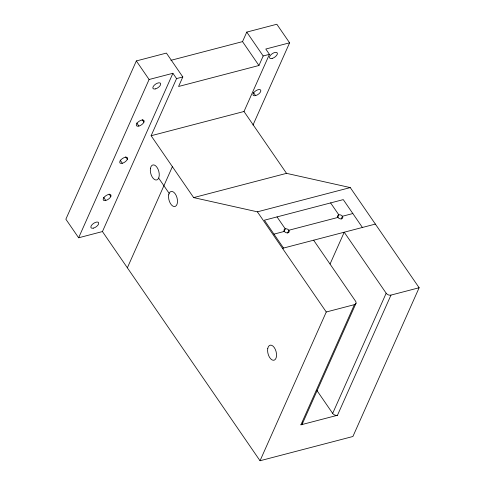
<?xml version="1.0" encoding="UTF-8"?>
<svg xmlns="http://www.w3.org/2000/svg" width="485" height="485" viewBox="0 0 485 485"><rect width="100%" height="100%" fill="white"/><g stroke="black" fill="none" stroke-linecap="round" stroke-linejoin="round"><path stroke-width="0.73" d="M170.926 60.322L242.53 41.625L246.768 32.101L276.832 24.25L289.6 42.819L265.786 49.033L269.436 54.338L263.185 55.975L258.941 65.499L178.577 86.482L182.815 76.957L166.404 53.083L136.34 60.934L65.863 219.214L78.631 237.783L102.444 231.563L172.915 73.283L176.564 78.588L151.12 135.739L193.654 197.601L257.389 211.83L350.261 187.586L419.137 287.744L352.904 436.5L260.033 460.75L102.444 231.563M78.631 237.783L149.101 79.498L172.915 73.283M127.361 267.799L172.387 166.67M151.12 135.739L243.991 111.495L269.436 54.338M252.982 125.069L289.6 42.819M284.028 231.563L285.241 228.841L277.032 216.904M287.629 232.97L288.836 230.248L337.954 217.425A2.734 1.916 24 0 0 342.489 218.274A2.734 1.916 24 0 0 340.118 214.825A2.734 1.916 24 0 0 337.954 217.425M337.608 217.571L338.815 214.855L330.612 202.918M341.204 218.977L342.416 216.262L352.837 213.539M330.079 263.986L344.223 232.212L386.175 293.225A3.65 2.552 24 0 0 390.977 295.098L419.137 287.744M260.033 460.75L326.266 311.994L354.42 304.641A3.65 2.552 24 0 0 355.578 301.215L313.625 240.202M390.977 295.098L337.469 415.275L300.912 424.824L354.42 304.641M302.488 423.496L355.99 303.319M337.469 415.275A3.65 2.552 24 0 1 332.668 413.402L386.175 293.225M176.564 78.588L182.815 76.957M193.654 197.601L286.526 173.351L350.261 187.586M273.952 234.134L284.374 231.412A2.734 1.916 24 0 0 288.908 232.26A2.734 1.916 24 0 0 286.538 228.817A2.734 1.916 24 0 0 284.374 231.412M282.488 248.332L375.36 224.082M246.768 32.101L263.185 55.975M242.53 41.625L258.941 65.499M362.41 227.465L343.259 199.614L264.38 220.208L283.531 248.059M253.443 92.526L255.571 95.618A4.559 2.146 -34.5 0 0 260.784 90.313A4.559 2.146 -34.5 0 0 254.334 91.992A4.559 2.146 -34.5 0 0 255.571 95.618M243.991 111.495L286.526 173.351M257.389 211.83L326.266 311.994M136.34 60.934L149.101 79.498M142.232 119.662L143.936 122.135M136.758 122.99L138.886 126.082A4.559 2.146 -34.5 0 0 144.1 120.777A4.559 2.146 -34.5 0 0 137.655 122.456A4.559 2.146 -34.5 0 0 138.886 126.082M316.832 390.37L332.668 413.402M158.662 178.098L169.15 193.345M125.676 156.849L127.373 159.322M120.201 160.177L122.329 163.269A4.559 2.146 -34.5 0 0 127.537 157.964A4.559 2.146 -34.5 0 0 121.092 159.65A4.559 2.146 -34.5 0 0 122.329 163.269M109.113 194.036L110.816 196.51M103.644 197.365L105.772 200.463A4.559 2.146 -34.5 0 0 110.98 195.152A4.559 2.146 -34.5 0 0 104.536 196.837A4.559 2.146 -34.5 0 0 105.772 200.463M302.44 422.108A3.65 2.552 24 0 1 300.912 424.824M272.127 58.43A4.559 2.146 -34.5 0 0 277.341 53.126A4.559 2.146 -34.5 0 0 270.897 54.805A4.559 2.146 -34.5 0 0 272.127 58.43M155.442 88.894A4.559 2.146 -34.5 0 0 160.656 83.59A4.559 2.146 -34.5 0 0 154.212 85.269A4.559 2.146 -34.5 0 0 155.442 88.894M93.453 228.126A4.559 2.146 -34.5 0 0 98.667 222.815A4.559 2.146 -34.5 0 0 92.223 224.5A4.559 2.146 -34.5 0 0 93.453 228.126M150.459 168.325A7.754 4.165 75.4 0 0 155.934 180.02A7.754 4.165 75.4 0 0 157.964 169.029A7.754 4.165 75.4 0 0 150.459 168.325M168.695 194.849A7.754 4.165 75.4 0 0 174.17 206.549A7.754 4.165 75.4 0 0 176.2 195.558A7.754 4.165 75.4 0 0 168.695 194.849M267.744 348.582A7.754 4.165 75.4 0 0 273.219 360.276A7.754 4.165 75.4 0 0 275.256 349.285A7.754 4.165 75.4 0 0 267.744 348.582"/></g></svg>
